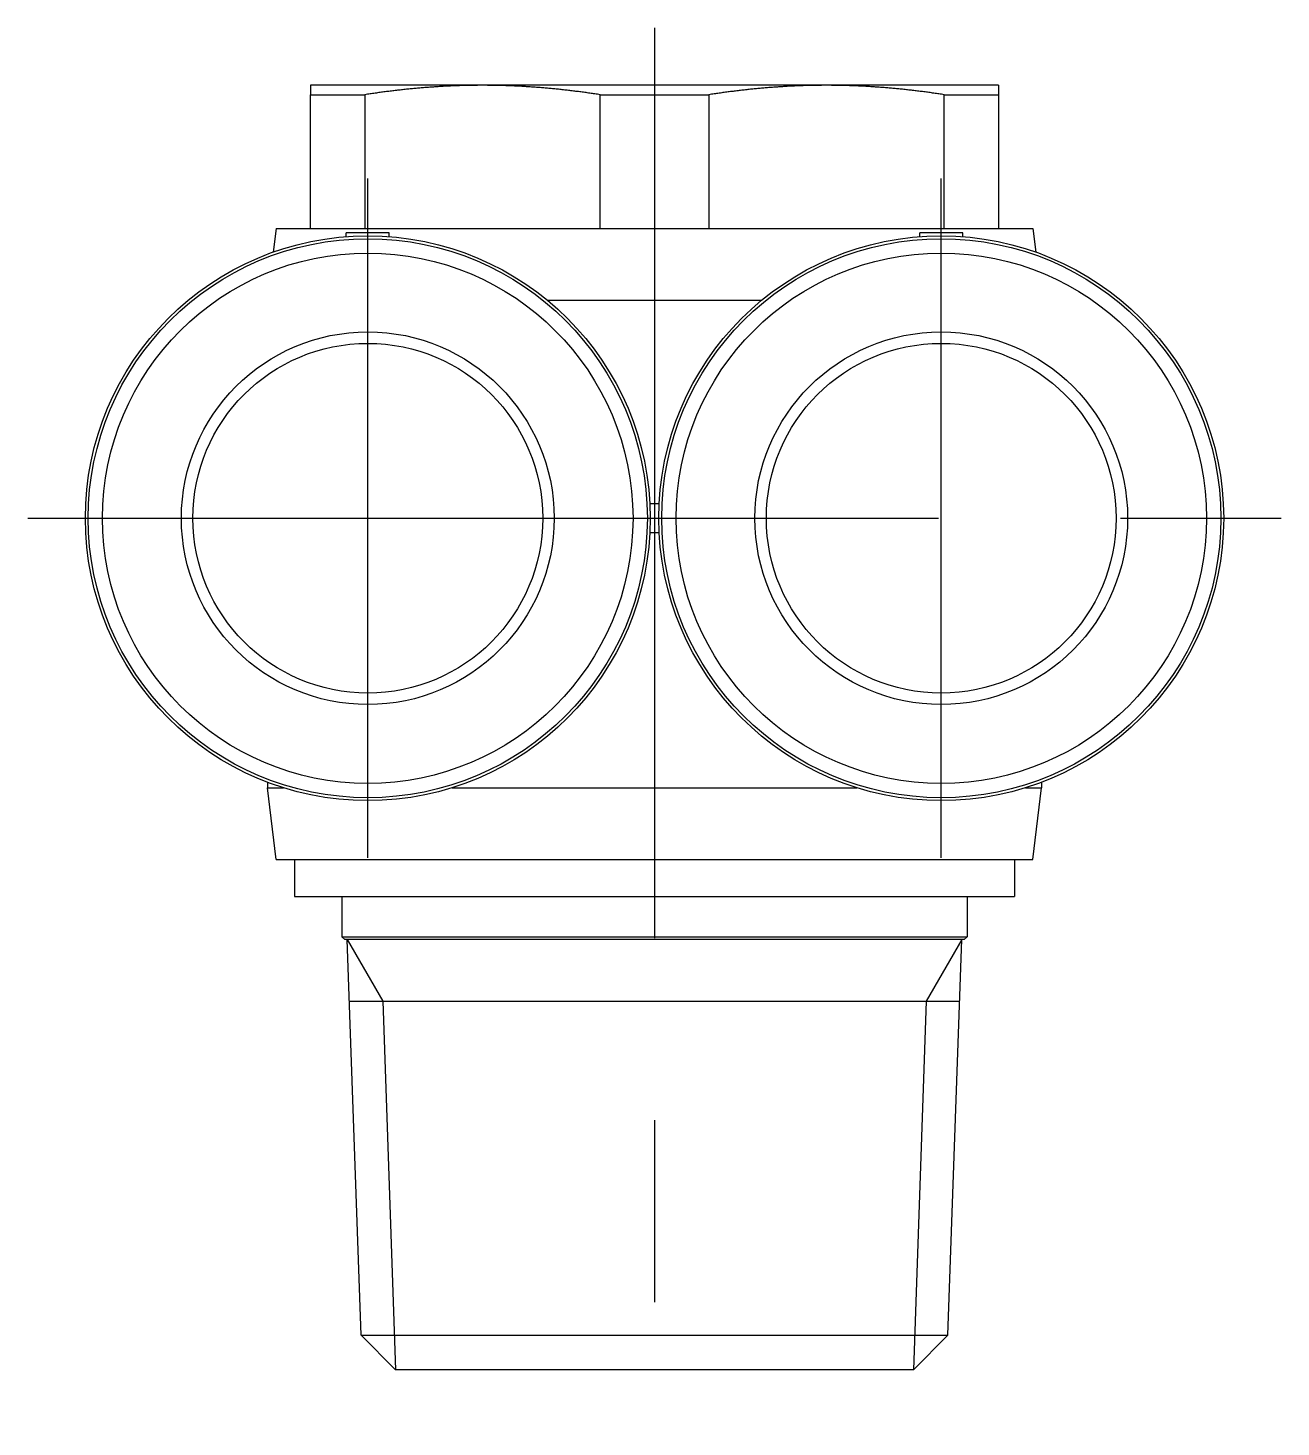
# Model space of a CAD drawing. Extents: x -63 to 63, y -46 to 17.
# Drawn here: x 19.37 to 63.07, y -31.7 to 17.1 of the extents above; entities that cross this region are included whole.
import ezdxf

# ---------------------------------------------------------------- set-up
doc = ezdxf.new("R2010")
doc.units = 0
doc.linetypes.add('CENTER', pattern=[50.8, 31.75, -6.35, 6.35, -6.35])
doc.layers.get('0').update_dxf_attribs({"linetype": 'CONTINUOUS'})
doc.layers.add('CENTER', color=1, linetype='CENTER')

msp = doc.modelspace()

# ---------------------------------------------------------------- linework, layer by layer
at = {"color": 7, "linetype": 'CONTINUOUS'}
for p, q in [((35.225, 15.1), (29.225, 15.1)), ((29.225, 15.1), (29.225, 14.772)), ((29.225, 10.1), (29.225, 14.772)), ((29.225, 14.772), (31.125, 14.772)), ((31.125, 14.772), (31.125, 10.1)), ((47.225, 15.1), (35.225, 15.1)), ((39.324, 10.1), (39.324, 14.772)), ((39.324, 14.772), (43.125, 14.772)), ((43.125, 14.772), (43.125, 10.1)), ((53.225, 15.1), (47.225, 15.1)), ((51.324, 10.1), (51.324, 14.772)), ((51.324, 14.772), (53.225, 14.772)), ((53.225, 15.1), (53.225, 14.772)), ((53.225, 14.772), (53.225, 10.1)), ((28.025, 10.1), (27.926, 9.281)), ((28.025, 10.1), (54.425, 10.1)), ((31.975, 9.95), (30.475, 9.95)), ((30.475, 9.821), (30.475, 9.95)), ((31.975, 9.821), (31.975, 9.95)), ((50.475, 9.821), (50.475, 9.95)), ((51.975, 9.95), (50.475, 9.95)), ((51.975, 9.821), (51.975, 9.95)), ((54.425, 10.1), (54.523, 9.281)), ((44.959, 7.6), (37.491, 7.6)), ((41.387, 0.5), (41.062, 0.5)), ((41.062, -0.5), (41.387, -0.5)), ((27.725, -9.207), (27.725, -9.4)), ((54.725, -9.207), (54.725, -9.4)), ((27.725, -9.4), (28.281, -9.4)), ((28.025, -11.9), (27.725, -9.4)), ((34.168, -9.4), (48.281, -9.4)), ((54.168, -9.4), (54.725, -9.4)), ((54.425, -11.9), (54.725, -9.4)), ((28.025, -11.9), (54.425, -11.9)), ((28.675, -11.9), (28.675, -13.2)), ((53.775, -11.9), (53.775, -13.2)), ((28.675, -13.2), (53.775, -13.2)), ((30.325, -13.2), (30.325, -14.6)), ((52.125, -13.2), (52.125, -14.6)), ((30.325, -14.6), (52.125, -14.6)), ((30.425, -14.7), (30.325, -14.6)), ((52.025, -14.7), (52.125, -14.6)), ((52.025, -14.7), (30.425, -14.7)), ((30.99, -28.496), (30.508, -14.7)), ((51.459, -28.496), (51.941, -14.7)), ((30.583, -16.842), (51.866, -16.842)), ((30.99, -28.496), (51.459, -28.496)), ((30.99, -28.496), (32.194, -29.7)), ((51.459, -28.496), (50.255, -29.7)), ((50.255, -29.7), (32.194, -29.7))]:
    msp.add_line(p, q, dxfattribs=at)
at = {"color": 3, "linetype": 'CONTINUOUS'}
for p, q in [((30.508, -14.7), (31.745, -16.842)), ((51.941, -14.7), (50.704, -16.842)), ((31.745, -16.842), (32.194, -29.7)), ((50.704, -16.842), (50.255, -29.7))]:
    msp.add_line(p, q, dxfattribs=at)
at = {"color": 7}
for points in [[(35.225, 15.1, 0), (35.181, 15.1, 0), (35.138, 15.1, 0), (35.095, 15.1, 0), (35.052, 15.099, 0), (35.009, 15.099, 0), (34.966, 15.099, 0), (34.923, 15.098, 0), (34.88, 15.098, 0), (34.837, 15.097, 0), (34.794, 15.096, 0), (34.751, 15.095, 0), (34.708, 15.095, 0), (34.666, 15.094, 0), (34.623, 15.093, 0), (34.58, 15.092, 0), (34.537, 15.091, 0), (34.494, 15.089, 0), (34.452, 15.088, 0), (34.409, 15.087, 0), (34.366, 15.085, 0), (34.323, 15.084, 0), (34.281, 15.082, 0), (34.238, 15.08, 0), (34.195, 15.079, 0), (34.153, 15.077, 0), (34.11, 15.075, 0), (34.067, 15.073, 0), (34.025, 15.071, 0), (33.982, 15.069, 0), (33.939, 15.067, 0), (33.897, 15.065, 0), (33.854, 15.062, 0), (33.811, 15.06, 0), (33.769, 15.057, 0), (33.726, 15.055, 0), (33.683, 15.052, 0), (33.641, 15.05, 0), (33.598, 15.047, 0), (33.555, 15.044, 0), (33.513, 15.041, 0), (33.47, 15.038, 0), (33.427, 15.035, 0), (33.385, 15.032, 0), (33.342, 15.029, 0), (33.299, 15.026, 0), (33.256, 15.022, 0), (33.214, 15.019, 0), (33.171, 15.015, 0), (33.128, 15.012, 0), (33.085, 15.008, 0), (33.042, 15.005, 0), (33, 15.001, 0), (32.957, 14.997, 0), (32.914, 14.993, 0), (32.871, 14.989, 0), (32.828, 14.985, 0), (32.785, 14.981, 0), (32.742, 14.977, 0), (32.699, 14.973, 0), (32.656, 14.969, 0), (32.613, 14.964, 0), (32.57, 14.96, 0), (32.527, 14.955, 0), (32.484, 14.951, 0), (32.441, 14.946, 0), (32.397, 14.941, 0), (32.354, 14.936, 0), (32.311, 14.932, 0), (32.267, 14.927, 0), (32.224, 14.922, 0), (32.181, 14.916, 0), (32.137, 14.911, 0), (32.094, 14.906, 0), (32.05, 14.901, 0), (32.007, 14.895, 0), (31.963, 14.89, 0), (31.919, 14.884, 0), (31.876, 14.879, 0), (31.832, 14.873, 0), (31.788, 14.867, 0), (31.744, 14.862, 0), (31.701, 14.856, 0), (31.657, 14.85, 0), (31.613, 14.844, 0), (31.569, 14.838, 0), (31.524, 14.831, 0), (31.48, 14.825, 0), (31.436, 14.819, 0), (31.392, 14.812, 0), (31.348, 14.806, 0), (31.303, 14.799, 0), (31.259, 14.793, 0), (31.214, 14.786, 0), (31.17, 14.779, 0), (31.125, 14.772, 0)], [(39.324, 14.772, 0), (39.28, 14.779, 0), (39.235, 14.786, 0), (39.191, 14.793, 0), (39.146, 14.799, 0), (39.102, 14.806, 0), (39.057, 14.812, 0), (39.013, 14.819, 0), (38.969, 14.825, 0), (38.925, 14.831, 0), (38.881, 14.838, 0), (38.837, 14.844, 0), (38.793, 14.85, 0), (38.749, 14.856, 0), (38.705, 14.862, 0), (38.661, 14.867, 0), (38.617, 14.873, 0), (38.574, 14.879, 0), (38.53, 14.884, 0), (38.486, 14.89, 0), (38.443, 14.895, 0), (38.399, 14.901, 0), (38.355, 14.906, 0), (38.312, 14.911, 0), (38.269, 14.916, 0), (38.225, 14.922, 0), (38.182, 14.927, 0), (38.139, 14.932, 0), (38.095, 14.936, 0), (38.052, 14.941, 0), (38.009, 14.946, 0), (37.966, 14.951, 0), (37.922, 14.955, 0), (37.879, 14.96, 0), (37.836, 14.964, 0), (37.793, 14.969, 0), (37.75, 14.973, 0), (37.707, 14.977, 0), (37.664, 14.981, 0), (37.621, 14.985, 0), (37.578, 14.989, 0), (37.535, 14.993, 0), (37.492, 14.997, 0), (37.45, 15.001, 0), (37.407, 15.005, 0), (37.364, 15.008, 0), (37.321, 15.012, 0), (37.278, 15.015, 0), (37.236, 15.019, 0), (37.193, 15.022, 0), (37.15, 15.026, 0), (37.107, 15.029, 0), (37.065, 15.032, 0), (37.022, 15.035, 0), (36.979, 15.038, 0), (36.937, 15.041, 0), (36.894, 15.044, 0), (36.851, 15.047, 0), (36.809, 15.05, 0), (36.766, 15.052, 0), (36.723, 15.055, 0), (36.681, 15.057, 0), (36.638, 15.06, 0), (36.595, 15.062, 0), (36.553, 15.065, 0), (36.51, 15.067, 0), (36.467, 15.069, 0), (36.425, 15.071, 0), (36.382, 15.073, 0), (36.339, 15.075, 0), (36.297, 15.077, 0), (36.254, 15.079, 0), (36.211, 15.08, 0), (36.169, 15.082, 0), (36.126, 15.084, 0), (36.083, 15.085, 0), (36.041, 15.087, 0), (35.998, 15.088, 0), (35.955, 15.089, 0), (35.912, 15.091, 0), (35.869, 15.092, 0), (35.827, 15.093, 0), (35.784, 15.094, 0), (35.741, 15.095, 0), (35.698, 15.095, 0), (35.655, 15.096, 0), (35.612, 15.097, 0), (35.569, 15.098, 0), (35.526, 15.098, 0), (35.483, 15.099, 0), (35.44, 15.099, 0), (35.397, 15.099, 0), (35.354, 15.1, 0), (35.311, 15.1, 0), (35.268, 15.1, 0), (35.225, 15.1, 0)], [(47.225, 15.1, 0), (47.181, 15.1, 0), (47.138, 15.1, 0), (47.095, 15.1, 0), (47.052, 15.099, 0), (47.009, 15.099, 0), (46.966, 15.099, 0), (46.923, 15.098, 0), (46.88, 15.098, 0), (46.837, 15.097, 0), (46.794, 15.096, 0), (46.751, 15.095, 0), (46.708, 15.095, 0), (46.666, 15.094, 0), (46.623, 15.093, 0), (46.58, 15.092, 0), (46.537, 15.091, 0), (46.494, 15.089, 0), (46.452, 15.088, 0), (46.409, 15.087, 0), (46.366, 15.085, 0), (46.323, 15.084, 0), (46.281, 15.082, 0), (46.238, 15.08, 0), (46.195, 15.079, 0), (46.153, 15.077, 0), (46.11, 15.075, 0), (46.067, 15.073, 0), (46.025, 15.071, 0), (45.982, 15.069, 0), (45.939, 15.067, 0), (45.897, 15.065, 0), (45.854, 15.062, 0), (45.811, 15.06, 0), (45.769, 15.057, 0), (45.726, 15.055, 0), (45.683, 15.052, 0), (45.641, 15.05, 0), (45.598, 15.047, 0), (45.555, 15.044, 0), (45.513, 15.041, 0), (45.47, 15.038, 0), (45.427, 15.035, 0), (45.385, 15.032, 0), (45.342, 15.029, 0), (45.299, 15.026, 0), (45.256, 15.022, 0), (45.214, 15.019, 0), (45.171, 15.015, 0), (45.128, 15.012, 0), (45.085, 15.008, 0), (45.042, 15.005, 0), (45, 15.001, 0), (44.957, 14.997, 0), (44.914, 14.993, 0), (44.871, 14.989, 0), (44.828, 14.985, 0), (44.785, 14.981, 0), (44.742, 14.977, 0), (44.699, 14.973, 0), (44.656, 14.969, 0), (44.613, 14.964, 0), (44.57, 14.96, 0), (44.527, 14.955, 0), (44.484, 14.951, 0), (44.441, 14.946, 0), (44.397, 14.941, 0), (44.354, 14.936, 0), (44.311, 14.932, 0), (44.267, 14.927, 0), (44.224, 14.922, 0), (44.181, 14.916, 0), (44.137, 14.911, 0), (44.094, 14.906, 0), (44.05, 14.901, 0), (44.007, 14.895, 0), (43.963, 14.89, 0), (43.919, 14.884, 0), (43.876, 14.879, 0), (43.832, 14.873, 0), (43.788, 14.867, 0), (43.744, 14.862, 0), (43.7, 14.856, 0), (43.657, 14.85, 0), (43.612, 14.844, 0), (43.569, 14.838, 0), (43.524, 14.831, 0), (43.48, 14.825, 0), (43.436, 14.819, 0), (43.392, 14.812, 0), (43.347, 14.806, 0), (43.303, 14.799, 0), (43.259, 14.793, 0), (43.214, 14.786, 0), (43.17, 14.779, 0), (43.125, 14.772, 0)], [(51.324, 14.772, 0), (51.28, 14.779, 0), (51.235, 14.786, 0), (51.191, 14.793, 0), (51.146, 14.799, 0), (51.102, 14.806, 0), (51.057, 14.812, 0), (51.013, 14.819, 0), (50.969, 14.825, 0), (50.925, 14.831, 0), (50.881, 14.838, 0), (50.837, 14.844, 0), (50.793, 14.85, 0), (50.749, 14.856, 0), (50.705, 14.862, 0), (50.661, 14.867, 0), (50.617, 14.873, 0), (50.574, 14.879, 0), (50.53, 14.884, 0), (50.486, 14.89, 0), (50.443, 14.895, 0), (50.399, 14.901, 0), (50.355, 14.906, 0), (50.312, 14.911, 0), (50.269, 14.916, 0), (50.225, 14.922, 0), (50.182, 14.927, 0), (50.139, 14.932, 0), (50.095, 14.936, 0), (50.052, 14.941, 0), (50.009, 14.946, 0), (49.966, 14.951, 0), (49.922, 14.955, 0), (49.879, 14.96, 0), (49.836, 14.964, 0), (49.793, 14.969, 0), (49.75, 14.973, 0), (49.707, 14.977, 0), (49.664, 14.981, 0), (49.621, 14.985, 0), (49.578, 14.989, 0), (49.535, 14.993, 0), (49.492, 14.997, 0), (49.45, 15.001, 0), (49.407, 15.005, 0), (49.364, 15.008, 0), (49.321, 15.012, 0), (49.278, 15.015, 0), (49.236, 15.019, 0), (49.193, 15.022, 0), (49.15, 15.026, 0), (49.107, 15.029, 0), (49.065, 15.032, 0), (49.022, 15.035, 0), (48.979, 15.038, 0), (48.937, 15.041, 0), (48.894, 15.044, 0), (48.851, 15.047, 0), (48.809, 15.05, 0), (48.766, 15.052, 0), (48.723, 15.055, 0), (48.681, 15.057, 0), (48.638, 15.06, 0), (48.595, 15.062, 0), (48.553, 15.065, 0), (48.51, 15.067, 0), (48.467, 15.069, 0), (48.425, 15.071, 0), (48.382, 15.073, 0), (48.339, 15.075, 0), (48.297, 15.077, 0), (48.254, 15.079, 0), (48.211, 15.08, 0), (48.169, 15.082, 0), (48.126, 15.084, 0), (48.083, 15.085, 0), (48.041, 15.087, 0), (47.998, 15.088, 0), (47.955, 15.089, 0), (47.912, 15.091, 0), (47.869, 15.092, 0), (47.827, 15.093, 0), (47.784, 15.094, 0), (47.741, 15.095, 0), (47.698, 15.095, 0), (47.655, 15.096, 0), (47.612, 15.097, 0), (47.569, 15.098, 0), (47.526, 15.098, 0), (47.483, 15.099, 0), (47.44, 15.099, 0), (47.397, 15.099, 0), (47.354, 15.1, 0), (47.311, 15.1, 0), (47.268, 15.1, 0), (47.225, 15.1, 0)]]:
    msp.add_polyline3d(points, dxfattribs=at)
at = {"color": 7, "linetype": 'CONTINUOUS'}
for centre, radius in [((31.225, 0), 9.85), ((51.225, 0), 9.85), ((31.225, 0), 9.75), ((51.225, 0), 9.75), ((31.225, 0), 9.25), ((51.225, 0), 9.25), ((31.225, 0), 6.5), ((51.225, 0), 6.5), ((31.225, 0), 6.1), ((51.225, 0), 6.1)]:
    msp.add_circle(centre, radius, dxfattribs=at)
at = {"layer": 'CENTER', "color": 1, "linetype": 'CENTER'}
for p, q in [((41.225, 17.1), (41.225, -31.7)), ((31.225, -11.85), (31.225, 11.85)), ((51.225, -11.85), (51.225, 11.85)), ((19.375, 0), (63.075, 0))]:
    msp.add_line(p, q, dxfattribs=at)

doc.saveas('drawing.dxf')
